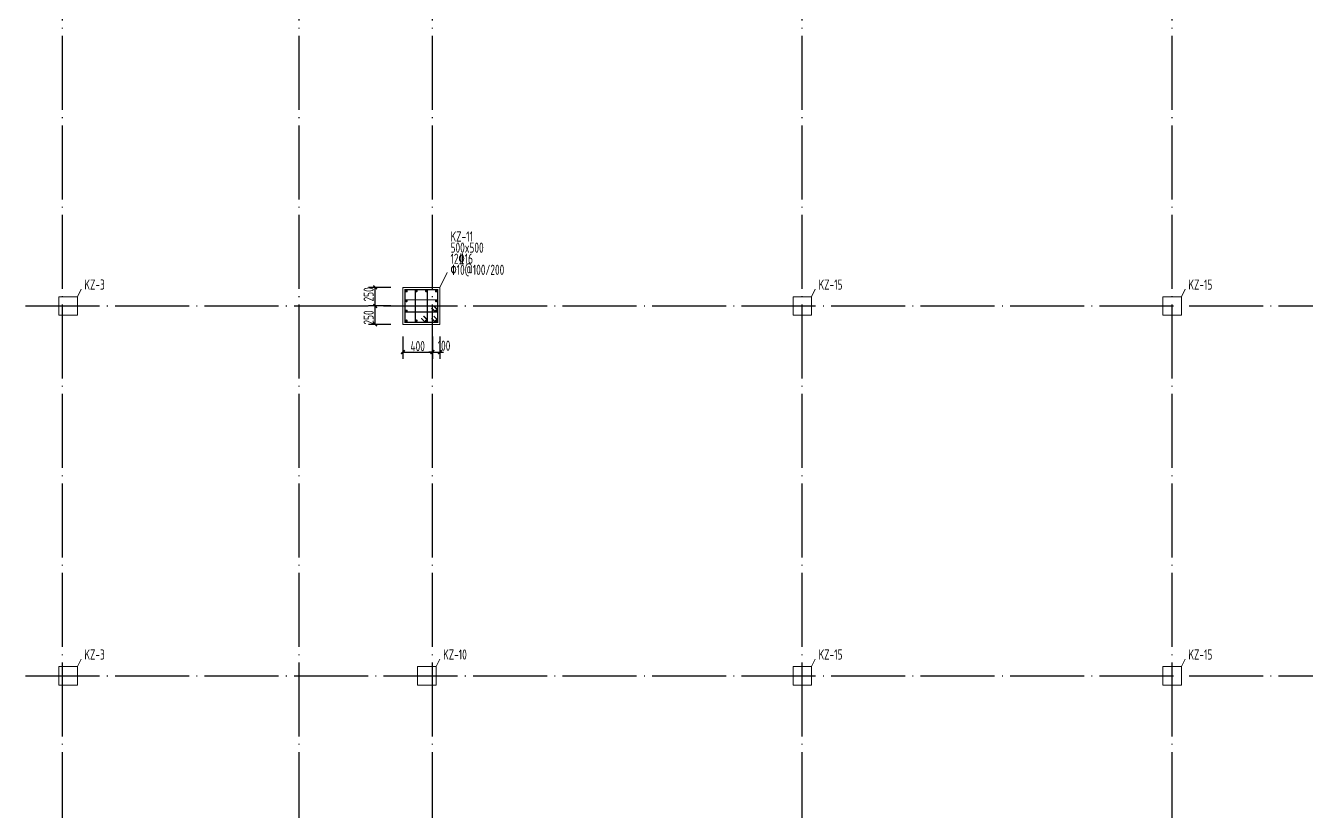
# Model space of a CAD drawing. Extents: x -2331248 to -1198620, y -977263 to -545844.
# Drawn here: x -1689331 to -1654702, y -644822 to -623580 of the extents above; entities that cross this region are included whole.
import ezdxf

# ---------------------------------------------------------------- set-up
doc = ezdxf.new("R2010")
doc.units = 0
doc.header["$LTSCALE"] = 1000
doc.header["$MEASUREMENT"] = 0
doc.linetypes.add('DOTE', pattern=[2.42, 2, -0.2, 0.02, -0.2])
doc.linetypes.add('线型5', pattern=[3050, 2400, -300, 50, -300])
doc.layers.get('0').update_dxf_attribs({"linetype": 'CONTINUOUS'})
doc.layers.get('DEFPOINTS').update_dxf_attribs({"linetype": 'CONTINUOUS'})
doc.layers.add('DOTE', color=1, linetype='DOTE')
for name, color, linetype, lineweight in [('S_Cl', 2, 'CONTINUOUS', 9), ('S_ColumDimSect', 84, '线型5', 18), ('S_ColumFocus', 2, 'CONTINUOUS', 18), ('S_PColumHoopBar', 14, 'CONTINUOUS', 35), ('S_PColumMainBar', 14, 'CONTINUOUS', 25)]:
    doc.layers.add(name, color=color, linetype=linetype, lineweight=lineweight)
doc.styles.add('PkpmHz', font='Pkpmeng', dxfattribs={"width": 0.7, "bigfont": 'hztxt'})
doc.styles.add('TSSD_REIN', font='Tssdeng.shx', dxfattribs={"width": 0.7, "bigfont": 'hztxt.shx'})
doc.dimstyles.new('Pkpm_0.0100_2.00', dxfattribs={"dimtxt": 200, "dimasz": 100, "dimexe": 180, "dimexo": 0.0625, "dimgap": 25, "dimtad": 1, "dimdec": 0, "dimlfac": 0.5, "dimrnd": 5, "dimzin": 0, "dimdsep": 46, "dimtxsty": 'PkpmHz', "dimblk1": 'ARCHTICK', "dimblk2": 'ARCHTICK', "dimsah": 1, "dimcen": 0.09, "dimadec": 0, "dimazin": 0, "dimtfac": 1, "dimtdec": 0, "dimtmove": 2, "dimatfit": 1, "dimldrblk": 'ARCHTICK', "dimfxl": 1, "dimtolj": 1, "dimtzin": 0, "dimarcsym": 0})

# ---------------------------------------------------------------- blocks, each defined once
blk = doc.blocks.new('_ARCHTICK')
at = {"color": 0, "linetype": 'ByBlock', "const_width": 0.4}
blk.add_lwpolyline([(-0.5, -0.5), (0.5, 0.5)], dxfattribs=at)
blk = doc.blocks.new('*D1019')
at = {"layer": 'DEFPOINTS', "color": 0}
for p in [(-1679881, -631157), (-1679131, -631157), (-1679131, -631657)]:
    blk.add_point(p, dxfattribs=at)
at = {"layer": 'S_ColumDimSect', "color": 0, "lineweight": -2}
for p, q in [((-1679456, -631157), (-1680061, -631157)), ((-1679881, -631657), (-1679881, -631157)), ((-1679456, -631657), (-1680061, -631657))]:
    blk.add_line(p, q, dxfattribs=at)
at = {"layer": 'S_ColumDimSect', "color": 0, "lineweight": -2, "xscale": 100, "yscale": 100, "zscale": 100}
for p, rotation in [((-1679881, -631157), 90), ((-1679881, -631657), 270)]:
    blk.add_blockref('_ARCHTICK', p, dxfattribs=dict(at, rotation=rotation))
at = {"layer": 'S_ColumDimSect', "color": 0, "insert": (-1680056, -631470), "char_height": 275, "attachment_point": 5, "rotation": 90, "style": 'PkpmHz'}
blk.add_mtext('\\A1;250', dxfattribs=at)
blk = doc.blocks.new('*D1020')
at = {"layer": 'DEFPOINTS', "color": 0}
for p in [(-1679881, -630657), (-1679131, -630657), (-1679131, -631157)]:
    blk.add_point(p, dxfattribs=at)
at = {"layer": 'S_ColumDimSect', "color": 0, "lineweight": -2}
for p, q in [((-1679456, -630657), (-1680061, -630657)), ((-1679881, -631157), (-1679881, -630657)), ((-1679456, -631157), (-1680061, -631157))]:
    blk.add_line(p, q, dxfattribs=at)
at = {"layer": 'S_ColumDimSect', "color": 0, "lineweight": -2, "xscale": 100, "yscale": 100, "zscale": 100}
for p, rotation in [((-1679881, -630657), 90), ((-1679881, -631157), 270)]:
    blk.add_blockref('_ARCHTICK', p, dxfattribs=dict(at, rotation=rotation))
at = {"layer": 'S_ColumDimSect', "color": 0, "insert": (-1680056, -630845), "char_height": 275, "attachment_point": 5, "rotation": 90, "style": 'PkpmHz'}
blk.add_mtext('\\A1;250', dxfattribs=at)
blk = doc.blocks.new('*D1021')
at = {"layer": 'DEFPOINTS', "color": 0}
for p in [(-1679131, -631657), (-1678331, -631657), (-1678331, -632407)]:
    blk.add_point(p, dxfattribs=at)
at = {"layer": 'S_ColumDimSect', "color": 0, "lineweight": -2}
for p, q in [((-1679131, -631982), (-1679131, -632587)), ((-1678331, -631982), (-1678331, -632587)), ((-1679131, -632407), (-1678331, -632407))]:
    blk.add_line(p, q, dxfattribs=at)
at = {"layer": 'S_ColumDimSect', "color": 0, "lineweight": -2, "xscale": 100, "yscale": 100, "zscale": 100, "rotation": 180}
blk.add_blockref('_ARCHTICK', (-1679131, -632407), dxfattribs=at)
at = {"layer": 'S_ColumDimSect', "color": 0, "lineweight": -2, "xscale": 100, "yscale": 100, "zscale": 100}
blk.add_blockref('_ARCHTICK', (-1678331, -632407), dxfattribs=at)
at = {"layer": 'S_ColumDimSect', "color": 0, "insert": (-1678731, -632245), "char_height": 275, "attachment_point": 5, "style": 'PkpmHz'}
blk.add_mtext('\\A1;400', dxfattribs=at)
blk = doc.blocks.new('*D1022')
at = {"layer": 'DEFPOINTS', "color": 0}
for p in [(-1678331, -631657), (-1678131, -631657), (-1678131, -632407)]:
    blk.add_point(p, dxfattribs=at)
at = {"layer": 'S_ColumDimSect', "color": 0, "lineweight": -2}
for p, q in [((-1678331, -631982), (-1678331, -632587)), ((-1678131, -631982), (-1678131, -632587)), ((-1678331, -632407), (-1678431, -632407)), ((-1678331, -632407), (-1678131, -632407)), ((-1678131, -632407), (-1678031, -632407))]:
    blk.add_line(p, q, dxfattribs=at)
at = {"layer": 'S_ColumDimSect', "color": 0, "lineweight": -2, "xscale": 100, "yscale": 100, "zscale": 100}
blk.add_blockref('_ARCHTICK', (-1678331, -632407), dxfattribs=at)
at = {"layer": 'S_ColumDimSect', "color": 0, "lineweight": -2, "xscale": 100, "yscale": 100, "zscale": 100, "rotation": 180}
blk.add_blockref('_ARCHTICK', (-1678131, -632407), dxfattribs=at)
at = {"layer": 'S_ColumDimSect', "color": 0, "insert": (-1678019, -632232), "char_height": 275, "attachment_point": 5, "style": 'PkpmHz'}
blk.add_mtext('\\A1;100', dxfattribs=at)

msp = doc.modelspace()

# ---------------------------------------------------------------- linework, layer by layer
at = {"layer": 'DOTE'}
for p, q in [((-1688331.5, -662157.2), (-1688331.5, -610157.2)), ((-1681931.5, -662157.2), (-1681931.5, -610157.2)), ((-1678331.5, -662157.2), (-1678331.5, -610157.2)), ((-1668331.5, -662157.2), (-1668331.5, -610157.2)), ((-1658331.5, -662157.2), (-1658331.5, -610157.2)), ((-1689331.5, -631157.2), (-1627331.5, -631157.2)), ((-1689331.5, -641157.2), (-1627331.5, -641157.2))]:
    msp.add_line(p, q, dxfattribs=at)
at = {"layer": 'S_Cl', "ltscale": 1}
for points in [[(-1687931.5, -631407.2), (-1687931.5, -630907.2), (-1688431.5, -630907.2), (-1688431.5, -631407.2)], [(-1678131.5, -631657.2), (-1678131.5, -630657.2), (-1679131.5, -630657.2), (-1679131.5, -631657.2)], [(-1668081.5, -631407.2), (-1668081.5, -630907.2), (-1668581.5, -630907.2), (-1668581.5, -631407.2)], [(-1658081.5, -631407.2), (-1658081.5, -630907.2), (-1658581.5, -630907.2), (-1658581.5, -631407.2)], [(-1687931.5, -641407.2), (-1687931.5, -640907.2), (-1688431.5, -640907.2), (-1688431.5, -641407.2)], [(-1678231.5, -641407.2), (-1678231.5, -640907.2), (-1678731.5, -640907.2), (-1678731.5, -641407.2)], [(-1668081.5, -641407.2), (-1668081.5, -640907.2), (-1668581.5, -640907.2), (-1668581.5, -641407.2)], [(-1658081.5, -641407.2), (-1658081.5, -640907.2), (-1658581.5, -640907.2), (-1658581.5, -641407.2)]]:
    msp.add_lwpolyline(points, close=True, dxfattribs=at)
at = {"layer": 'S_ColumFocus'}
for p, q in [((-1678131.5, -630657.2), (-1677931.5, -630257.2)), ((-1687931.5, -630907.2), (-1687831.5, -630707.2)), ((-1668081.5, -630907.2), (-1667981.5, -630707.2)), ((-1658081.5, -630907.2), (-1657981.5, -630707.2)), ((-1687931.5, -640907.2), (-1687831.5, -640707.2)), ((-1678231.5, -640907.2), (-1678131.5, -640707.2)), ((-1668081.5, -640907.2), (-1667981.5, -640707.2)), ((-1658081.5, -640907.2), (-1657981.5, -640707.2))]:
    msp.add_line(p, q, dxfattribs=at)
at = {"layer": 'S_PColumHoopBar', "ltscale": 2, "const_width": 35}
for points in [[(-1678357.6, -631491.1), (-1678251.5, -631597.2), (-1678191.5, -631597.2), (-1678191.5, -631537.2), (-1678191.5, -631597.2), (-1678191.5, -630717.2), (-1679071.5, -630717.2), (-1679071.5, -631597.2), (-1678251.5, -631597.2), (-1678191.5, -631597.2), (-1678191.5, -631537.2), (-1678297.6, -631431.1)], [(-1678633.6, -631491.1), (-1678527.5, -631597.2), (-1678467.5, -631597.2), (-1678467.5, -631537.2), (-1678467.5, -631597.2), (-1678467.5, -630717.2), (-1678795.5, -630717.2), (-1678795.5, -631597.2), (-1678527.5, -631597.2), (-1678467.5, -631597.2), (-1678467.5, -631537.2), (-1678573.6, -631431.1)], [(-1678357.6, -631215.1), (-1678251.5, -631321.2), (-1678191.5, -631321.2), (-1678191.5, -631261.2), (-1678191.5, -631321.2), (-1678191.5, -630993.2), (-1679071.5, -630993.2), (-1679071.5, -631321.2), (-1678251.5, -631321.2), (-1678191.5, -631321.2), (-1678191.5, -631261.2), (-1678297.6, -631155.1)]]:
    msp.add_lwpolyline(points, dxfattribs=at)
at = {"layer": 'S_PColumMainBar', "ltscale": 2, "const_width": 35}
for points in [[(-1679015, -630756.2, 1), (-1679050, -630756.2, 1)], [(-1678747.7, -630756.2, 1), (-1678782.7, -630756.2, 1)], [(-1678480.3, -630756.2, 1), (-1678515.3, -630756.2, 1)], [(-1678213, -630756.2, 1), (-1678248, -630756.2, 1)], [(-1679015, -631023.5, 1), (-1679050, -631023.5, 1)], [(-1679015, -631290.9, 1), (-1679050, -631290.9, 1)], [(-1678213, -631023.5, 1), (-1678248, -631023.5, 1)], [(-1678213, -631290.9, 1), (-1678248, -631290.9, 1)], [(-1679015, -631558.2, 1), (-1679050, -631558.2, 1)], [(-1678747.7, -631558.2, 1), (-1678782.7, -631558.2, 1)], [(-1678480.3, -631558.2, 1), (-1678515.3, -631558.2, 1)], [(-1678213, -631558.2, 1), (-1678248, -631558.2, 1)]]:
    msp.add_lwpolyline(points, format="xyb", close=True, dxfattribs=at)

# ---------------------------------------------------------------- texts
at = {"layer": 'S_ColumFocus', "style": 'TSSD_REIN', "width": 0.7}
for s, p in [('KZ-11', (-1677842.1, -629418.4)), ('500x500', (-1677842.1, -629718.4)), ('12%%13216', (-1677842.1, -630018.4)), ('%%13010@100/200', (-1677842.1, -630318.4)), ('KZ-3', (-1687742.1, -630718.4)), ('KZ-15', (-1667892.1, -630718.4)), ('KZ-15', (-1657892.1, -630718.4)), ('KZ-3', (-1687742.1, -640718.4)), ('KZ-10', (-1678042.1, -640718.4)), ('KZ-15', (-1667892.1, -640718.4)), ('KZ-15', (-1657892.1, -640718.4))]:
    msp.add_text(s, height=275, dxfattribs=at).set_placement(p)

# ---------------------------------------------------------------- dimensions: what is measured, and where the dimension line sits
at = {"layer": 'S_ColumDimSect'}
for base, p1, p2, angle, picture, middle in [((-1679881.5, -630657.2), (-1679131.5, -631157.2), (-1679131.5, -630657.2), 90, '*D1020', (-1680056.5, -630844.7)), ((-1679881.5, -631157.2), (-1679131.5, -631657.2), (-1679131.5, -631157.2), 90, '*D1019', (-1680056.5, -631469.7)), ((-1678131.5, -632407.2), (-1678331.5, -631657.2), (-1678131.5, -631657.2), 0, '*D1022', (-1678019, -632232.2))]:
    dim = msp.add_linear_dim(base=base, p1=p1, p2=p2, angle=angle, dimstyle='Pkpm_0.0100_2.00', override={"dimtxt": 275, "dimexo": 325}, dxfattribs=at)
    dim.commit()
    dim.dimension.update_dxf_attribs({"geometry": picture, "text_midpoint": middle, "dimtype": 161})
dim = msp.add_aligned_dim(p1=(-1679131.5, -631657.2), p2=(-1678331.5, -631657.2), distance=-750, dimstyle='Pkpm_0.0100_2.00', override={"dimtxt": 275, "dimexo": 325}, dxfattribs=at)
dim.commit()
dim.dimension.update_dxf_attribs({"geometry": '*D1021', "text_midpoint": (-1678731.5, -632244.7)})

doc.saveas('drawing.dxf')
